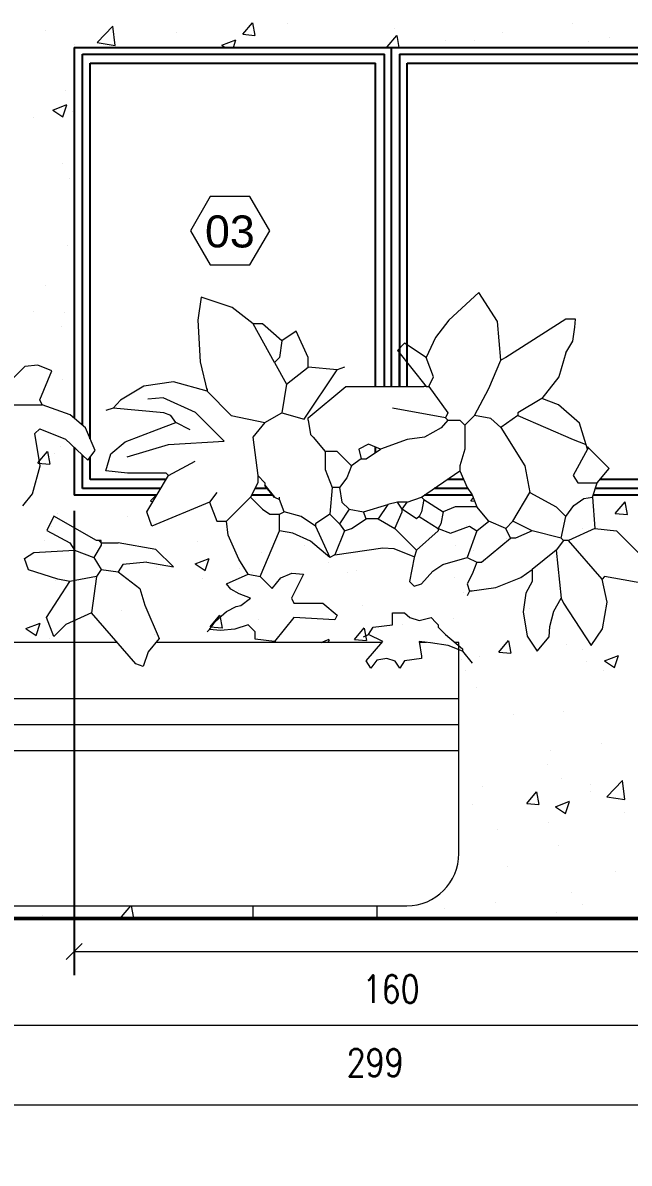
# Model space of a CAD drawing. Header units: inches. Extents: x -1721 to -596, y -6348 to -3031.
# Drawn here: x -799.01 to -797.479, y -3128.603 to -3125.723 of the extents above; entities that cross this region are included whole.
import ezdxf

# ---------------------------------------------------------------- set-up
doc = ezdxf.new("R2010")
doc.units = ezdxf.units.IN
doc.header["$MEASUREMENT"] = 0
for name, color, linetype, lineweight in [('$0$A-ELEV-MBE1', 1, 'Continuous', 35), ('$0$A-ELEV-PATT', 8, 'Continuous', 18), ('$0$AA - pareti sezionate', 236, 'Continuous', 50), ('$0$AA - serramenti e porte', 4, 'Continuous', 25), ('$0$AA- arredo', 8, 'Continuous', 18), ('$0$PROIEZIONI', 145, 'Continuous', 13), ('$0$SIMBOLI FINESTRE', 3, 'Continuous', 13), ('$1$AA - linee quote', 3, 'Continuous', 13), ('$2$A-GLAZ-FULL', 4, 'Continuous', 25)]:
    doc.layers.add(name, color=color, linetype=linetype, lineweight=lineweight)
doc.layers.add('$0$VEGETAZIONE', color=94, linetype='Continuous')
doc.layers.add('$2$Layer1', color=7, linetype='Continuous')
doc.styles.add('$0$ARIAL', font='Arial.ttf')
doc.styles.add('$4$E-ROMANS', font='romans.shx', dxfattribs={"width": 0.8})
doc.dimstyles.new('$0$E-0100_TICK_12', dxfattribs={"dimscale": 0.001, "dimtxt": 70, "dimasz": 40, "dimexe": 60, "dimexo": 40, "dimgap": 60, "dimtad": 4, "dimdec": 0, "dimlfac": 100, "dimzin": 0, "dimdsep": 46, "dimtxsty": '$4$E-ROMANS', "dimblk": 'OBLIQUE', "dimblk1": 'OBLIQUE', "dimblk2": 'OBLIQUE', "dimcen": 60, "dimclrd": 256, "dimclre": 256, "dimclrt": 256, "dimadec": 0, "dimazin": 0, "dimtfac": 1, "dimtdec": 0, "dimtmove": 1, "dimatfit": 3, "dimldrblk": '$0$_Open90', "dimfxl": 1, "dimtfill": 1, "dimtolj": 1, "dimtzin": 0, "dimlwd": -1, "dimarcsym": 0})

# ---------------------------------------------------------------- blocks, each defined once
blk = doc.blocks.new('_Oblique')
at = {"color": 0, "linetype": 'ByBlock', "lineweight": -2}
blk.add_line((-0.5, -0.5), (0.5, 0.5), dxfattribs=at)
blk = doc.blocks.new('*D1087')
at = {"layer": '$1$AA - linee quote', "linetype": 'Continuous', "lineweight": -2, "transparency": 16777216}
for p, q in [((-798.88, -3126.9561), (-798.88, -3128.1285)), ((-797.2803, -3126.9561), (-797.2803, -3128.1285))]:
    blk.add_line(p, q, dxfattribs=at)
at = {"layer": '$1$AA - linee quote', "transparency": 16777216}
blk.add_line((-798.88, -3128.0685), (-797.2803, -3128.0685), dxfattribs=at)
at = {"layer": 'DEFPOINTS', "color": 0, "linetype": 'Continuous', "transparency": 16777216}
for p in [(-798.88, -3126.9161), (-797.2803, -3126.9161, 0), (-797.2803, -3128.0685)]:
    blk.add_point(p, dxfattribs=at)
at = {"layer": '$1$AA - linee quote', "linetype": 'Continuous', "transparency": 16777216, "xscale": 0.04, "yscale": 0.04, "zscale": 0.04, "rotation": 180}
blk.add_blockref('_Oblique', (-798.88, -3128.0685), dxfattribs=at)
at = {"layer": '$1$AA - linee quote', "linetype": 'Continuous', "transparency": 16777216, "xscale": 0.04, "yscale": 0.04, "zscale": 0.04}
blk.add_blockref('_Oblique', (-797.2803, -3128.0685), dxfattribs=at)
at = {"layer": '$1$AA - linee quote', "linetype": 'Continuous', "transparency": 16777216, "insert": (-798.0802, -3128.1635), "char_height": 0.07, "attachment_point": 5, "style": '$4$E-ROMANS', "bg_fill": 3, "box_fill_scale": 1.25, "bg_fill_color": 256, "bg_fill_true_color": 13158600, "bg_fill_transparency": 0}
blk.add_mtext('\\A1;160', dxfattribs=at)
blk = doc.blocks.new('$0$_Open90')
at = {"color": 0, "linetype": 'ByBlock', "lineweight": -2}
for p, q in [((-19.685, 19.685), (0, 0)), ((0, 0), (-39.37, 0)), ((0, 0), (-19.685, -19.685))]:
    blk.add_line(p, q, dxfattribs=at)
blk = doc.blocks.new('*D1089')
at = {"layer": '$1$AA - linee quote', "linetype": 'Continuous', "lineweight": -2, "transparency": 16777216}
for p, q in [((-799.6152, -3128.0254), (-799.6152, -3128.3145)), ((-796.6261, -3128.0254), (-796.6261, -3128.3145))]:
    blk.add_line(p, q, dxfattribs=at)
at = {"layer": '$1$AA - linee quote', "transparency": 16777216}
blk.add_line((-799.6152, -3128.2545), (-796.6261, -3128.2545), dxfattribs=at)
at = {"layer": 'DEFPOINTS', "color": 0, "linetype": 'Continuous', "transparency": 16777216}
for p in [(-799.6152, -3127.9854), (-796.6261, -3127.9854), (-796.6261, -3128.2545)]:
    blk.add_point(p, dxfattribs=at)
at = {"layer": '$1$AA - linee quote', "linetype": 'Continuous', "transparency": 16777216, "xscale": 0.04, "yscale": 0.04, "zscale": 0.04, "rotation": 180}
blk.add_blockref('_Oblique', (-799.6152, -3128.2545), dxfattribs=at)
at = {"layer": '$1$AA - linee quote', "linetype": 'Continuous', "transparency": 16777216, "xscale": 0.04, "yscale": 0.04, "zscale": 0.04}
blk.add_blockref('_Oblique', (-796.6261, -3128.2545), dxfattribs=at)
at = {"layer": '$1$AA - linee quote', "linetype": 'Continuous', "transparency": 16777216, "insert": (-798.1206, -3128.3495), "char_height": 0.07, "attachment_point": 5, "style": '$4$E-ROMANS', "bg_fill": 3, "box_fill_scale": 1.25, "bg_fill_color": 256, "bg_fill_true_color": 13158600, "bg_fill_transparency": 0}
blk.add_mtext('\\A1;299', dxfattribs=at)
blk = doc.blocks.new('*D1090')
at = {"layer": '$1$AA - linee quote', "linetype": 'Continuous', "lineweight": -2, "transparency": 16777216}
for p, q in [((-805.6961, -3128.0254), (-805.6961, -3128.5157)), ((-796.5552, -3128.0254), (-796.5552, -3128.5157))]:
    blk.add_line(p, q, dxfattribs=at)
at = {"layer": '$1$AA - linee quote', "transparency": 16777216}
blk.add_line((-805.6961, -3128.4557), (-796.5552, -3128.4557), dxfattribs=at)
at = {"layer": 'DEFPOINTS', "color": 0, "linetype": 'Continuous', "transparency": 16777216}
for p in [(-805.6961, -3127.9854), (-796.5552, -3127.9854), (-796.5552, -3128.4557)]:
    blk.add_point(p, dxfattribs=at)
at = {"layer": '$1$AA - linee quote', "linetype": 'Continuous', "transparency": 16777216, "xscale": 0.04, "yscale": 0.04, "zscale": 0.04, "rotation": 180}
blk.add_blockref('_Oblique', (-805.6961, -3128.4557), dxfattribs=at)
at = {"layer": '$1$AA - linee quote', "linetype": 'Continuous', "transparency": 16777216, "xscale": 0.04, "yscale": 0.04, "zscale": 0.04}
blk.add_blockref('_Oblique', (-796.5552, -3128.4557), dxfattribs=at)
at = {"layer": '$1$AA - linee quote', "linetype": 'Continuous', "transparency": 16777216, "insert": (-801.1256, -3128.5507), "char_height": 0.07, "attachment_point": 5, "style": '$4$E-ROMANS', "bg_fill": 3, "box_fill_scale": 1.25, "bg_fill_color": 256, "bg_fill_true_color": 13158600, "bg_fill_transparency": 0}
blk.add_mtext('\\A1;914', dxfattribs=at)

msp = doc.modelspace()

# ---------------------------------------------------------------- linework, layer by layer
at = {"layer": '$0$A-ELEV-MBE1'}
msp.add_line((-796.5552, -3127.9854), (-802.5561, -3127.9854), dxfattribs=at)
at = {"layer": '$0$A-ELEV-PATT', "linetype": 'Continuous'}
for p, q in [((-798.9519, -3125.7429), (-798.9519, -3125.7429)), ((-798.8219, -3125.7729), (-798.7823, -3125.7317)), ((-798.7767, -3125.7801), (-798.7823, -3125.7318)), ((-798.4544, -3125.7522), (-798.4299, -3125.723)), ((-798.4236, -3125.7551), (-798.4295, -3125.7232)), ((-798.3418, -3125.7254), (-798.3418, -3125.7254)), ((-798.0706, -3125.7369), (-798.0706, -3125.7369)), ((-797.6216, -3125.725), (-797.6216, -3125.725)), ((-798.8218, -3125.7731), (-798.7766, -3125.7801)), ((-798.6219, -3125.7465), (-798.6219, -3125.7465)), ((-798.5073, -3125.7797), (-798.4717, -3125.766)), ((-798.478, -3125.7854), (-798.4716, -3125.7662)), ((-798.4543, -3125.7523), (-798.424, -3125.7549)), ((-798.09, -3125.7841), (-798.0656, -3125.7549)), ((-798.0595, -3125.7854), (-798.0651, -3125.7551)), ((-797.9424, -3125.7673), (-797.9424, -3125.7673)), ((-797.8691, -3125.7681), (-797.8691, -3125.7681)), ((-797.7994, -3125.7484), (-797.7994, -3125.7484)), ((-797.5829, -3125.7712), (-797.5829, -3125.7712)), ((-797.5282, -3125.7598), (-797.5282, -3125.7598)), ((-798.8785, -3125.779), (-798.8785, -3125.779)), ((-798.5072, -3125.7798), (-798.4989, -3125.7854)), ((-798.09, -3125.7842), (-798.0755, -3125.7854)), ((-798.9024, -3125.8937), (-798.9024, -3125.8937)), ((-798.9341, -3125.9435), (-798.8986, -3125.9299)), ((-798.934, -3125.9437), (-798.9088, -3125.9607)), ((-798.9087, -3125.9607), (-798.8984, -3125.93)), ((-798.9831, -3125.9621), (-798.9831, -3125.9621)), ((-798.8846, -3125.9482), (-798.8846, -3125.9482)), ((-798.9088, -3126.0773), (-798.9088, -3126.0773)), ((-798.8908, -3126.1173), (-798.8908, -3126.1173)), ((-798.897, -3126.2864), (-798.897, -3126.2864)), ((-798.9534, -3126.3862), (-798.9534, -3126.3862)), ((-798.9837, -3126.4527), (-798.9837, -3126.4527)), ((-798.9032, -3126.4555), (-798.9032, -3126.4555)), ((-798.9119, -3126.4914), (-798.9119, -3126.4914)), ((-798.9717, -3126.8348), (-798.9472, -3126.8056)), ((-798.9409, -3126.8376), (-798.9467, -3126.8058)), ((-798.9155, -3126.7937), (-798.9155, -3126.7937)), ((-798.9716, -3126.8349), (-798.9413, -3126.8375)), ((-798.9302, -3126.8111), (-798.9302, -3126.8111)), ((-798.6872, -3126.9308), (-798.6729, -3126.916)), ((-797.8786, -3126.9304), (-797.8727, -3126.9234)), ((-798.6871, -3126.931), (-798.6809, -3126.9319)), ((-797.8785, -3126.9305), (-797.8695, -3126.9313)), ((-797.5142, -3126.9623), (-797.4897, -3126.9331)), ((-797.4834, -3126.9652), (-797.4893, -3126.9333)), ((-797.5142, -3126.9624), (-797.4838, -3126.965)), ((-798.5695, -3127.0321), (-798.5695, -3127.0321)), ((-798.5749, -3127.0894), (-798.5393, -3127.0757)), ((-798.5748, -3127.0895), (-798.5495, -3127.1065)), ((-798.5495, -3127.1065), (-798.5392, -3127.0758)), ((-798.5571, -3127.1276), (-798.5571, -3127.1276)), ((-799.0017, -3127.2532), (-798.9662, -3127.2395)), ((-798.9763, -3127.2704), (-798.966, -3127.2397)), ((-799.0016, -3127.2533), (-798.9763, -3127.2704)), ((-798.1725, -3127.2807), (-798.148, -3127.2515)), ((-798.1417, -3127.2835), (-798.1475, -3127.2517)), ((-798.2569, -3127.2882), (-798.2361, -3127.2802)), ((-798.2386, -3127.2882), (-798.2359, -3127.2804)), ((-798.1724, -3127.2807), (-798.142, -3127.2834)), ((-797.8081, -3127.3126), (-797.7836, -3127.2834)), ((-797.7773, -3127.3154), (-797.7832, -3127.2836)), ((-797.808, -3127.3126), (-797.7777, -3127.3153)), ((-797.5416, -3127.3346), (-797.506, -3127.3209)), ((-797.5162, -3127.3517), (-797.5059, -3127.321)), ((-797.5858, -3127.3362), (-797.5858, -3127.3362)), ((-797.5415, -3127.3347), (-797.5162, -3127.3517)), ((-797.5435, -3127.3597), (-797.5435, -3127.3597)), ((-797.8644, -3127.4019), (-797.8644, -3127.4019)), ((-797.7713, -3127.4693), (-797.7713, -3127.4693)), ((-797.6447, -3127.4623), (-797.6447, -3127.4623)), ((-797.55, -3127.5433), (-797.55, -3127.5433)), ((-797.6772, -3127.56), (-797.6772, -3127.56)), ((-797.6848, -3127.5957), (-797.6848, -3127.5957)), ((-797.6509, -3127.6314), (-797.6509, -3127.6314)), ((-797.5355, -3127.6779), (-797.4959, -3127.6367)), ((-797.4903, -3127.685), (-797.4959, -3127.6368)), ((-797.8488, -3127.6525), (-797.8488, -3127.6525)), ((-797.7376, -3127.6947), (-797.7131, -3127.6655)), ((-797.7068, -3127.6975), (-797.7127, -3127.6657)), ((-797.5777, -3127.664), (-797.5777, -3127.664)), ((-797.5773, -3127.6471), (-797.5773, -3127.6471)), ((-797.8736, -3127.6979), (-797.8736, -3127.6979)), ((-797.7375, -3127.6947), (-797.7072, -3127.6974)), ((-797.6652, -3127.7029), (-797.6296, -3127.6893)), ((-797.6651, -3127.7031), (-797.6398, -3127.7201)), ((-797.6398, -3127.7201), (-797.6295, -3127.6894)), ((-797.5354, -3127.6781), (-797.4902, -3127.6851)), ((-797.4913, -3127.7183), (-797.4913, -3127.7183)), ((-797.8108, -3127.7604), (-797.8108, -3127.7604)), ((-797.6837, -3127.7436), (-797.6837, -3127.7436)), ((-797.657, -3127.8005), (-797.657, -3127.8005)), ((-797.7858, -3127.854), (-797.7858, -3127.854)), ((-797.5147, -3127.8654), (-797.5147, -3127.8654)), ((-797.6249, -3127.9187), (-797.6249, -3127.9187)), ((-798.7602, -3127.9812), (-798.7368, -3127.9532)), ((-798.7294, -3127.984), (-798.7351, -3127.9532)), ((-797.9445, -3127.9607), (-797.9445, -3127.9607)), ((-797.8173, -3127.944), (-797.8173, -3127.944)), ((-797.5983, -3127.9502), (-797.5983, -3127.9502)), ((-798.9588, -3127.9775), (-798.9588, -3127.9775)), ((-798.7602, -3127.9812), (-798.7298, -3127.9839)), ((-798.3727, -3127.9854), (-798.3714, -3127.9838)), ((-798.3707, -3127.9854), (-798.3709, -3127.984)), ((-797.6632, -3127.9696), (-797.6632, -3127.9696))]:
    msp.add_line(p, q, dxfattribs=at)
at = {"layer": '$0$AA - pareti sezionate'}
msp.add_line((-796.0552, -3127.9854), (-806.0631, -3127.9854), dxfattribs=at)
at = {"layer": '$0$AA - serramenti e porte'}
for p, q in [((-798.8803, -3125.7854), (-798.0803, -3125.7853, 0)), ((-798.8803, -3125.7854), (-798.8803, -3126.7219)), ((-798.8589, -3126.7396), (-798.8589, -3125.8021)), ((-798.8589, -3125.8021), (-798.097, -3125.8021, 0)), ((-798.097, -3126.6417, 0), (-798.097, -3125.8021, 0)), ((-798.0803, -3125.7853, 0), (-797.2803, -3125.7852, 0)), ((-798.0803, -3125.7853, 0), (-798.0803, -3126.6417, 0)), ((-798.0589, -3125.802, 0), (-797.297, -3125.802, 0)), ((-798.0589, -3125.802, 0), (-798.0589, -3126.6417, 0)), ((-798.8397, -3126.7736), (-798.8397, -3125.8251)), ((-798.8397, -3125.8251), (-798.1199, -3125.8251, 0)), ((-798.1199, -3126.6417, 0), (-798.1199, -3125.8251, 0)), ((-798.0397, -3126.6417, 0), (-798.0397, -3125.825, 0)), ((-798.0397, -3125.825, 0), (-797.3199, -3125.825, 0)), ((-798.8803, -3126.7949), (-798.8803, -3126.9161)), ((-798.8589, -3126.8994), (-798.8589, -3126.8149)), ((-798.8397, -3126.8764), (-798.8397, -3126.8196)), ((-798.6476, -3126.8764, 0), (-798.8397, -3126.8764)), ((-798.3986, -3126.8909), (-798.3743, -3126.9213)), ((-797.897, -3126.8763, 0), (-797.9381, -3126.8763, 0)), ((-797.3199, -3126.8763, 0), (-797.5528, -3126.8763, 0)), ((-798.6714, -3126.9161, 0), (-798.88, -3126.9161)), ((-798.6614, -3126.8994, 0), (-798.8589, -3126.8994)), ((-798.3785, -3126.9161, 0), (-798.4325, -3126.9161, 0)), ((-797.8757, -3126.916, 0), (-797.9958, -3126.916, 0)), ((-797.8866, -3126.8993, 0), (-797.9715, -3126.8993, 0)), ((-797.2803, -3126.916, 0), (-797.5703, -3126.916, 0)), ((-797.297, -3126.8993, 0), (-797.5647, -3126.8993, 0))]:
    msp.add_line(p, q, dxfattribs=at)
at = {"layer": '$0$AA - serramenti e porte', "linetype": 'Continuous'}
msp.add_line((-798.9093, -3126.6246), (-798.9093, -3126.6246), dxfattribs=at)
at = {"layer": '$0$AA- arredo'}
for p, q in [((-797.8588, -3126.4041), (-797.9342, -3126.4743)), ((-797.8114, -3126.4772), (-797.8588, -3126.4041)), ((-798.5594, -3126.4158), (-798.5677, -3126.4743)), ((-798.4812, -3126.4421), (-798.5594, -3126.4158)), ((-798.4282, -3126.4831), (-798.4812, -3126.4421)), ((-798.5677, -3126.4743), (-798.5622, -3126.5796)), ((-798.4047, -3126.4837), (-798.429, -3126.4837)), ((-798.3743, -3126.5809), (-798.4282, -3126.4831)), ((-798.3561, -3126.5262), (-798.4047, -3126.4837)), ((-797.9342, -3126.4743), (-797.9677, -3126.5182)), ((-797.803, -3126.5749), (-797.8114, -3126.4772)), ((-797.6389, -3126.4716), (-797.7909, -3126.5688)), ((-797.6146, -3126.4716), (-797.6389, -3126.4716)), ((-797.6216, -3126.5269), (-797.616, -3126.4918)), ((-797.616, -3126.4918), (-797.6146, -3126.4716)), ((-798.3196, -3126.5019), (-798.3561, -3126.5262)), ((-798.2892, -3126.5688), (-798.3196, -3126.5019)), ((-797.9677, -3126.5182), (-797.9914, -3126.5688)), ((-798.3561, -3126.5262), (-798.3622, -3126.5688)), ((-798.0461, -3126.5323), (-798.0644, -3126.5506)), ((-798.0644, -3126.5506), (-797.9914, -3126.6417)), ((-797.9914, -3126.5688), (-798.0461, -3126.5323)), ((-797.6389, -3126.5566), (-797.6216, -3126.5269)), ((-798.5622, -3126.5796), (-798.5445, -3126.6539)), ((-798.3622, -3126.5688), (-798.3743, -3126.5809)), ((-798.2892, -3126.5931), (-798.2892, -3126.5688)), ((-797.9732, -3126.6174), (-797.9914, -3126.5688)), ((-797.8337, -3126.6468), (-797.803, -3126.5749)), ((-797.7909, -3126.5688), (-797.803, -3126.5749)), ((-797.6389, -3126.5566), (-797.6572, -3126.6174)), ((-799.0049, -3126.5908), (-799.034, -3126.6207)), ((-798.9714, -3126.5878), (-799.0049, -3126.5908)), ((-798.9367, -3126.6025), (-798.9714, -3126.5878)), ((-798.9671, -3126.6754), (-798.9367, -3126.6025)), ((-798.3743, -3126.5809), (-798.3439, -3126.6356)), ((-798.3439, -3126.6356), (-798.2892, -3126.5931)), ((-798.2995, -3126.724), (-798.2163, -3126.5992)), ((-798.2163, -3126.5992), (-798.2892, -3126.5931)), ((-798.1981, -3126.5931), (-798.2163, -3126.5992)), ((-798.6296, -3126.6296), (-798.7045, -3126.641)), ((-798.5445, -3126.6539), (-798.6296, -3126.6296)), ((-798.3439, -3126.6356), (-798.3561, -3126.7086)), ((-797.9853, -3126.6417), (-797.9732, -3126.6174)), ((-797.6572, -3126.6174), (-797.6997, -3126.6721)), ((-798.7045, -3126.641), (-798.7631, -3126.676)), ((-798.5445, -3126.6478), (-798.5445, -3126.6539)), ((-798.5445, -3126.6539), (-798.4837, -3126.7147)), ((-798.2892, -3126.7207), (-798.1944, -3126.6417)), ((-798.1944, -3126.6417), (-797.9975, -3126.6417)), ((-797.9914, -3126.6417), (-797.9975, -3126.6417)), ((-797.9914, -3126.6417), (-797.9853, -3126.6417)), ((-797.9853, -3126.6417), (-797.9367, -3126.7086)), ((-797.8699, -3126.7147), (-797.8337, -3126.6468)), ((-799.0583, -3126.6876), (-798.961, -3126.6876)), ((-798.961, -3126.6876), (-798.9671, -3126.6754)), ((-798.8905, -3126.7136), (-798.961, -3126.6876)), ((-798.7631, -3126.676), (-798.7815, -3126.6964)), ((-798.6558, -3126.6699), (-798.6941, -3126.6738)), ((-798.5742, -3126.7075), (-798.6558, -3126.6699)), ((-797.6997, -3126.6721), (-797.7605, -3126.7086)), ((-797.6579, -3126.6877), (-797.6997, -3126.6721)), ((-797.6049, -3126.7345), (-797.6579, -3126.6877)), ((-798.8514, -3126.7457), (-798.8905, -3126.7136)), ((-798.7815, -3126.6964), (-798.7998, -3126.7025)), ((-798.6539, -3126.7086), (-798.7815, -3126.6964)), ((-798.6357, -3126.7147), (-798.6539, -3126.7086)), ((-798.6235, -3126.7329), (-798.6357, -3126.7147)), ((-798.5013, -3126.78), (-798.5742, -3126.7075)), ((-798.4837, -3126.7147), (-798.3986, -3126.7329)), ((-798.3986, -3126.7329), (-798.3561, -3126.7086)), ((-798.3561, -3126.7086), (-798.2995, -3126.724)), ((-798.2892, -3126.7268), (-798.2892, -3126.7207)), ((-797.9428, -3126.7207), (-798.0765, -3126.6964)), ((-797.9367, -3126.7086), (-797.9428, -3126.7207)), ((-797.9428, -3126.7207), (-797.9367, -3126.7268)), ((-797.8942, -3126.739), (-797.8699, -3126.7147)), ((-797.8281, -3126.7228), (-797.8699, -3126.7147)), ((-797.803, -3126.745), (-797.8281, -3126.7228)), ((-797.7605, -3126.7147), (-797.803, -3126.745)), ((-797.7605, -3126.7086), (-797.7605, -3126.7147)), ((-797.7605, -3126.7147), (-797.6207, -3126.7754)), ((-798.9793, -3126.7605), (-798.9671, -3126.7484)), ((-798.9671, -3126.7484), (-798.9016, -3126.775)), ((-798.8273, -3126.8031), (-798.8514, -3126.7457)), ((-798.7511, -3126.7815), (-798.6721, -3126.7511)), ((-798.6721, -3126.7511), (-798.6235, -3126.7329)), ((-798.587, -3126.7511), (-798.6235, -3126.7329)), ((-798.3986, -3126.7329), (-798.429, -3126.7694)), ((-798.2892, -3126.7268), (-798.2832, -3126.7633)), ((-797.9537, -3126.7462), (-797.9956, -3126.7696)), ((-797.9367, -3126.7268), (-797.9537, -3126.7462)), ((-797.9367, -3126.7268), (-797.9063, -3126.7268)), ((-797.9063, -3126.7268), (-797.8942, -3126.739)), ((-797.8942, -3126.739), (-797.8942, -3126.7997)), ((-797.803, -3126.745), (-797.7422, -3126.8423)), ((-797.5842, -3126.7997), (-797.6049, -3126.7345)), ((-798.9658, -3126.8422), (-798.9793, -3126.7605)), ((-798.9016, -3126.775), (-798.8455, -3126.8274)), ((-798.7876, -3126.8119), (-798.7511, -3126.7815)), ((-798.6422, -3126.7878), (-798.5013, -3126.78)), ((-798.429, -3126.7694), (-798.4169, -3126.8666)), ((-798.2832, -3126.7633), (-798.2771, -3126.7694)), ((-798.2771, -3126.7694), (-798.2467, -3126.8058)), ((-798.04, -3126.7754), (-798.1069, -3126.7997)), ((-797.9956, -3126.7696), (-798.04, -3126.7754)), ((-797.6207, -3126.7754), (-797.5903, -3126.7876)), ((-798.8455, -3126.8274), (-798.8273, -3126.8031)), ((-798.7461, -3126.8189), (-798.6422, -3126.7878)), ((-798.2467, -3126.8058), (-798.2468, -3126.8515)), ((-798.2163, -3126.8058), (-798.2467, -3126.8058)), ((-798.1798, -3126.8423), (-798.2163, -3126.8058)), ((-798.1373, -3126.7876), (-798.1616, -3126.7997)), ((-798.1616, -3126.7997), (-798.1555, -3126.8241)), ((-798.1434, -3126.8241), (-798.1069, -3126.7997)), ((-798.1069, -3126.7997), (-798.1373, -3126.7876)), ((-797.8942, -3126.7997), (-797.9063, -3126.8423)), ((-797.5842, -3126.7997), (-797.6207, -3126.8666)), ((-797.5295, -3126.8484), (-797.5842, -3126.7937)), ((-798.7998, -3126.8544), (-798.7876, -3126.8119)), ((-798.6417, -3126.8666), (-798.5749, -3126.8301)), ((-798.1555, -3126.8241), (-798.1798, -3126.8423)), ((-798.1555, -3126.8241), (-798.1434, -3126.8241)), ((-798.9853, -3126.9125), (-798.9658, -3126.8422)), ((-798.7451, -3126.8605), (-798.7998, -3126.8544)), ((-798.6478, -3126.8605), (-798.7451, -3126.8605)), ((-798.6964, -3126.9578), (-798.6417, -3126.8666)), ((-798.6417, -3126.8666), (-798.6478, -3126.8605)), ((-798.4169, -3126.8666), (-798.3986, -3126.8848)), ((-798.4169, -3126.8666), (-798.4169, -3126.8848)), ((-798.2468, -3126.8515), (-798.2285, -3126.897)), ((-798.1798, -3126.8423), (-798.192, -3126.8727)), ((-798.0036, -3126.9213), (-797.9063, -3126.8544)), ((-797.9063, -3126.8423), (-797.9063, -3126.8544)), ((-797.9063, -3126.8544), (-797.8881, -3126.897)), ((-797.7422, -3126.8423), (-797.7301, -3126.9091)), ((-797.6207, -3126.8666), (-797.6085, -3126.8848)), ((-797.5599, -3126.8848), (-797.5295, -3126.8484)), ((-798.4169, -3126.8848), (-798.4351, -3126.9213)), ((-798.3986, -3126.8848), (-798.3986, -3126.8909)), ((-798.2285, -3126.897), (-798.2345, -3126.9638)), ((-798.2102, -3126.897), (-798.2285, -3126.897)), ((-798.192, -3126.8727), (-798.2102, -3126.897)), ((-798.2102, -3126.897), (-798.2041, -3126.9335)), ((-797.8881, -3126.897), (-797.8759, -3126.9152)), ((-797.6085, -3126.8848), (-797.5599, -3126.8848)), ((-797.5721, -3126.9213), (-797.5599, -3126.8848)), ((-799.0096, -3126.9428), (-798.9853, -3126.9125)), ((-798.5202, -3126.9091), (-798.5384, -3126.9335)), ((-798.4959, -3126.9821), (-798.4351, -3126.9213)), ((-798.4351, -3126.9213), (-798.4047, -3126.9517)), ((-798.3743, -3126.9213), (-798.3622, -3126.9274)), ((-798.3622, -3126.9274), (-798.3622, -3126.9213)), ((-798.04, -3126.9335), (-798.0036, -3126.9213)), ((-798.0036, -3126.9213), (-797.9975, -3126.9274)), ((-797.8759, -3126.9152), (-797.8638, -3126.9456)), ((-797.7726, -3126.9821), (-797.7301, -3126.9091)), ((-797.7301, -3126.9091), (-797.6632, -3126.9456)), ((-797.6188, -3126.9421), (-797.5937, -3126.9246)), ((-797.5937, -3126.9246), (-797.5721, -3126.9213)), ((-797.5721, -3126.9213), (-797.566, -3127.0003)), ((-798.5384, -3126.9335), (-798.6843, -3126.9942)), ((-798.5384, -3126.9335), (-798.5202, -3126.9821)), ((-798.4047, -3126.9517), (-798.3865, -3126.9638)), ((-798.35, -3126.9578), (-798.3622, -3126.9274)), ((-798.1859, -3126.9517), (-798.2102, -3126.9882)), ((-798.2041, -3126.9335), (-798.1859, -3126.9517)), ((-798.1859, -3126.9517), (-798.1494, -3126.9578)), ((-798.1494, -3126.9578), (-798.0887, -3126.9395)), ((-798.0887, -3126.9395), (-798.113, -3126.976)), ((-798.0644, -3126.9335), (-798.0887, -3126.9395)), ((-798.0522, -3126.9517), (-798.0644, -3126.9335)), ((-798.04, -3126.9335), (-798.0644, -3126.9335)), ((-798.0522, -3126.9517), (-798.04, -3126.9335)), ((-798.0522, -3126.9578), (-798.0522, -3126.9517)), ((-798.0157, -3126.976), (-798.0522, -3126.9517)), ((-797.9975, -3126.9274), (-798.0036, -3126.9578)), ((-797.9975, -3126.9274), (-797.9489, -3126.9578)), ((-797.9185, -3126.9456), (-797.9489, -3126.9578)), ((-797.8638, -3126.9456), (-797.9185, -3126.9456)), ((-797.8334, -3126.9821), (-797.8638, -3126.9456)), ((-797.6632, -3126.9456), (-797.6389, -3126.9699)), ((-797.6389, -3126.9699), (-797.6188, -3126.9421)), ((-798.9311, -3126.9691), (-798.9491, -3127.005)), ((-798.8241, -3127.0307), (-798.9311, -3126.9691)), ((-798.6843, -3126.9942), (-798.6964, -3126.9578)), ((-798.5202, -3126.9821), (-798.4959, -3126.9821)), ((-798.4913, -3127.017), (-798.4959, -3126.9821)), ((-798.3865, -3126.9638), (-798.3622, -3126.9638)), ((-798.3622, -3126.9638), (-798.35, -3126.9578)), ((-798.3622, -3127.0064), (-798.3622, -3126.9638)), ((-798.3075, -3126.9699), (-798.35, -3126.9578)), ((-798.271, -3126.9942), (-798.3075, -3126.9699)), ((-798.2345, -3126.9638), (-798.271, -3126.9882)), ((-798.2102, -3126.9882), (-798.2345, -3126.9638)), ((-798.1798, -3127.0003), (-798.1434, -3126.976)), ((-798.1434, -3126.976), (-798.1494, -3126.9578)), ((-798.113, -3126.976), (-798.1434, -3126.976)), ((-798.113, -3126.976), (-798.0704, -3127.0003)), ((-798.0704, -3127.0003), (-798.0522, -3126.9578)), ((-798.0097, -3126.9699), (-798.0157, -3126.976)), ((-798.0036, -3126.9578), (-798.0097, -3126.9699)), ((-798.0097, -3126.9699), (-797.961, -3127.0003)), ((-797.9489, -3126.9578), (-797.955, -3126.9882)), ((-797.8638, -3127.0064), (-797.8334, -3126.9821)), ((-797.7909, -3127.0003), (-797.8334, -3126.9821)), ((-797.7726, -3126.9821), (-797.7909, -3127.0003)), ((-797.724, -3127.0064), (-797.7726, -3126.9821)), ((-797.6511, -3127.0246), (-797.6389, -3126.9699)), ((-798.9491, -3127.005), (-798.8909, -3127.0368)), ((-798.4108, -3127.1219), (-798.3622, -3127.0064)), ((-798.3283, -3127.0123), (-798.3622, -3127.0064)), ((-798.2836, -3127.0322), (-798.3283, -3127.0123)), ((-798.271, -3126.9882), (-798.271, -3126.9942)), ((-798.271, -3126.9942), (-798.2345, -3127.0732)), ((-798.1981, -3127.0064), (-798.2224, -3127.0672)), ((-798.2102, -3126.9882), (-798.1981, -3127.0064)), ((-798.1981, -3127.0064), (-798.1798, -3127.0003)), ((-798.0704, -3127.0003), (-798.0157, -3127.055)), ((-797.961, -3127.0064), (-798.0157, -3127.055)), ((-797.955, -3126.9882), (-797.961, -3127.0003)), ((-797.961, -3127.0003), (-797.9306, -3127.0125)), ((-797.961, -3127.0003), (-797.961, -3127.0064)), ((-797.9306, -3127.0125), (-797.882, -3126.9942)), ((-797.8638, -3127.0064), (-797.8881, -3127.0732)), ((-797.882, -3126.9942), (-797.8638, -3127.0064)), ((-797.7787, -3127.0246), (-797.7909, -3127.0003)), ((-797.724, -3127.0064), (-797.7665, -3127.0246)), ((-797.6511, -3127.0246), (-797.724, -3127.0064)), ((-797.566, -3127.0003), (-797.6328, -3127.0307)), ((-797.566, -3127.0003), (-797.5113, -3127.0064)), ((-797.5113, -3127.0064), (-797.3646, -3127.1531)), ((-798.8909, -3127.0368), (-798.8788, -3127.055)), ((-798.818, -3127.0307), (-798.8241, -3127.0307)), ((-798.8119, -3127.0307), (-798.818, -3127.0307)), ((-798.818, -3127.0307), (-798.8119, -3127.0368)), ((-798.8119, -3127.0368), (-798.8119, -3127.0307)), ((-798.8119, -3127.0368), (-798.7694, -3127.0368)), ((-798.8119, -3127.0368), (-798.8119, -3127.0428)), ((-798.6738, -3127.0532), (-798.7694, -3127.0368)), ((-798.4645, -3127.0778), (-798.4913, -3127.017)), ((-798.2345, -3127.0732), (-798.2836, -3127.0322)), ((-797.8516, -3127.0854), (-797.7787, -3127.0246)), ((-797.7665, -3127.0246), (-797.7787, -3127.0246)), ((-797.645, -3127.0307), (-797.6632, -3127.055)), ((-797.645, -3127.0307), (-797.6511, -3127.0246)), ((-797.6328, -3127.0307), (-797.645, -3127.0307)), ((-797.5478, -3127.1279), (-797.6328, -3127.0307)), ((-799.0056, -3127.0758), (-798.9821, -3127.0611)), ((-798.9821, -3127.0611), (-798.8788, -3127.055)), ((-798.8788, -3127.055), (-798.8301, -3127.0732)), ((-798.8119, -3127.0428), (-798.8301, -3127.0732)), ((-798.6291, -3127.0971), (-798.6738, -3127.0532)), ((-798.2224, -3127.0672), (-798.2345, -3127.0732)), ((-798.2224, -3127.0672), (-798.1008, -3127.0489)), ((-798.1008, -3127.0489), (-798.0733, -3127.0512)), ((-798.0733, -3127.0512), (-798.0213, -3127.0719)), ((-798.0157, -3127.055), (-798.0218, -3127.0732)), ((-797.6632, -3127.055), (-797.724, -3127.1036)), ((-797.6632, -3127.055), (-797.6511, -3127.1766)), ((-798.9955, -3127.1049), (-799.0056, -3127.0758)), ((-798.8301, -3127.0732), (-798.8119, -3127.1036)), ((-798.7572, -3127.0915), (-798.7694, -3127.1097)), ((-798.6964, -3127.0854), (-798.7572, -3127.0915)), ((-798.6964, -3127.0854), (-798.6291, -3127.0971)), ((-798.4412, -3127.1158), (-798.4645, -3127.0778)), ((-798.0218, -3127.0732), (-798.034, -3127.134)), ((-797.9746, -3127.1078), (-797.9497, -3127.0915)), ((-797.9497, -3127.0915), (-797.8881, -3127.0732)), ((-797.8881, -3127.0732), (-797.8638, -3127.0854)), ((-797.8638, -3127.0854), (-797.8759, -3127.1158)), ((-797.8638, -3127.0854), (-797.8516, -3127.0854)), ((-798.9213, -3127.1279), (-798.9955, -3127.1049)), ((-798.8241, -3127.1219), (-798.8909, -3127.134)), ((-798.8241, -3127.1219), (-798.8362, -3127.213)), ((-798.8119, -3127.1036), (-798.8241, -3127.1219)), ((-798.8119, -3127.1036), (-798.7694, -3127.1097)), ((-798.7694, -3127.1097), (-798.7147, -3127.1522)), ((-798.4959, -3127.1401), (-798.4412, -3127.1158)), ((-798.4412, -3127.1158), (-798.4108, -3127.1219)), ((-798.4108, -3127.1219), (-798.3804, -3127.1522)), ((-798.3804, -3127.1522), (-798.3584, -3127.1246)), ((-798.3584, -3127.1246), (-798.3305, -3127.1129)), ((-798.3014, -3127.1158), (-798.3318, -3127.1766)), ((-798.3305, -3127.1129), (-798.3014, -3127.1158)), ((-798.0036, -3127.1401), (-797.9746, -3127.1078)), ((-797.8759, -3127.1158), (-797.8881, -3127.1401)), ((-797.8158, -3127.1491), (-797.7524, -3127.1241)), ((-797.7524, -3127.1241), (-797.724, -3127.1036)), ((-797.724, -3127.1036), (-797.724, -3127.1097)), ((-797.724, -3127.1097), (-797.724, -3127.134)), ((-797.5417, -3127.1219), (-797.5478, -3127.1279)), ((-797.3646, -3127.1531), (-797.5417, -3127.1219)), ((-798.9497, -3127.2248), (-798.8909, -3127.134)), ((-798.8909, -3127.134), (-798.9213, -3127.1279)), ((-798.7147, -3127.1522), (-798.7017, -3127.1936)), ((-798.4846, -3127.1538), (-798.4959, -3127.1401)), ((-798.4634, -3127.1655), (-798.4846, -3127.1538)), ((-798.034, -3127.134), (-798.0218, -3127.1462)), ((-798.0218, -3127.1462), (-798.0036, -3127.1401)), ((-797.8881, -3127.1401), (-797.882, -3127.1583)), ((-797.882, -3127.1583), (-797.8158, -3127.1491)), ((-797.724, -3127.134), (-797.74, -3127.1633)), ((-797.5344, -3127.1861), (-797.5478, -3127.1279)), ((-798.4351, -3127.1766), (-798.4634, -3127.1655)), ((-798.4594, -3127.1948), (-798.4351, -3127.1766)), ((-798.3318, -3127.1766), (-798.3257, -3127.1887)), ((-797.882, -3127.1583), (-797.8881, -3127.1705)), ((-797.8759, -3127.1583), (-797.882, -3127.1583)), ((-797.74, -3127.1633), (-797.7472, -3127.2111)), ((-797.6694, -3127.209), (-797.6511, -3127.1766)), ((-797.6511, -3127.1766), (-797.645, -3127.1887)), ((-798.8362, -3127.213), (-798.9011, -3127.243)), ((-798.724, -3127.3424), (-798.8362, -3127.213)), ((-798.7017, -3127.1936), (-798.6652, -3127.2783)), ((-798.5236, -3127.2345), (-798.4957, -3127.2099)), ((-798.4957, -3127.2099), (-798.4712, -3127.1971)), ((-798.4712, -3127.1971), (-798.4594, -3127.1948)), ((-798.3257, -3127.1887), (-798.2528, -3127.1887)), ((-798.2528, -3127.1887), (-798.2163, -3127.2191)), ((-798.0765, -3127.2434), (-798.0765, -3127.213)), ((-798.0765, -3127.213), (-798.0461, -3127.213)), ((-798.0461, -3127.213), (-798.0328, -3127.2253)), ((-797.7472, -3127.2111), (-797.7369, -3127.272)), ((-797.6798, -3127.2481), (-797.6694, -3127.209)), ((-797.645, -3127.1887), (-797.5756, -3127.296)), ((-797.5469, -3127.2536), (-797.5344, -3127.1861)), ((-798.9314, -3127.2734), (-798.9497, -3127.2248)), ((-798.5384, -3127.2556), (-798.5236, -3127.2345)), ((-798.3257, -3127.2252), (-798.3743, -3127.286)), ((-798.2224, -3127.2313), (-798.3257, -3127.2252)), ((-798.2163, -3127.2191), (-798.2224, -3127.2313)), ((-798.0328, -3127.2253), (-798.0089, -3127.2329)), ((-798.0089, -3127.2329), (-797.9793, -3127.2252)), ((-797.9793, -3127.2252), (-797.9671, -3127.2373)), ((-797.9671, -3127.2373), (-797.961, -3127.2434)), ((-798.9011, -3127.243), (-798.9314, -3127.2734)), ((-798.5445, -3127.2616), (-798.5384, -3127.2556)), ((-798.5103, -3127.2579), (-798.5384, -3127.2556)), ((-798.4745, -3127.2544), (-798.5103, -3127.2579)), ((-798.4412, -3127.2434), (-798.4745, -3127.2544)), ((-798.4229, -3127.2616), (-798.4412, -3127.2434)), ((-798.4229, -3127.2799), (-798.4229, -3127.2616)), ((-798.1494, -3127.2738), (-798.1373, -3127.2677)), ((-798.1373, -3127.2677), (-798.1251, -3127.2495)), ((-798.1008, -3127.286), (-798.1373, -3127.2677)), ((-798.1251, -3127.2495), (-798.0765, -3127.2434)), ((-797.961, -3127.2434), (-797.961, -3127.2495)), ((-797.961, -3127.2495), (-797.9428, -3127.2677)), ((-797.9428, -3127.2677), (-797.9003, -3127.3042)), ((-797.6815, -3127.2738), (-797.6798, -3127.2481)), ((-797.5756, -3127.296), (-797.5469, -3127.2536)), ((-798.6652, -3127.2783), (-798.6936, -3127.312)), ((-798.3743, -3127.286), (-798.4229, -3127.2799)), ((-798.1434, -3127.3346), (-798.1008, -3127.286)), ((-797.9809, -3127.2894), (-798.0097, -3127.286)), ((-798.0097, -3127.286), (-798.0036, -3127.3224)), ((-797.9362, -3127.296), (-797.9809, -3127.2894)), ((-797.9003, -3127.3103), (-797.9362, -3127.296)), ((-797.7369, -3127.272), (-797.7118, -3127.3103)), ((-797.7118, -3127.3103), (-797.6815, -3127.2738)), ((-798.6936, -3127.312), (-798.7057, -3127.3485)), ((-798.0909, -3127.3286), (-798.1158, -3127.333)), ((-798.0701, -3127.3351), (-798.0909, -3127.3286)), ((-798.0036, -3127.3285), (-798.0461, -3127.3346)), ((-798.0036, -3127.3224), (-798.0036, -3127.3285)), ((-797.9003, -3127.3042), (-797.9003, -3127.3103)), ((-797.9003, -3127.3103), (-797.8759, -3127.3407)), ((-798.7057, -3127.3485), (-798.724, -3127.3424)), ((-798.1312, -3127.3528), (-798.1434, -3127.3346)), ((-798.1158, -3127.333), (-798.1312, -3127.3528)), ((-798.0583, -3127.3528), (-798.0701, -3127.3351)), ((-798.0461, -3127.3346), (-798.0583, -3127.3528)), ((-799.88, -3127.4297), (-797.909, -3127.4297)), ((-800.1346, -3127.4952), (-797.909, -3127.4952)), ((-800.1346, -3127.5608), (-797.909, -3127.5608))]:
    msp.add_line(p, q, dxfattribs=at)
at = {"layer": '$0$AA- arredo', "linetype": 'Continuous'}
for p, q in [((-798.4234, -3126.9272), (-798.4234, -3126.9272)), ((-798.3624, -3126.9277), (-798.3624, -3126.9277)), ((-798.9217, -3126.9628), (-798.9217, -3126.9628)), ((-798.7442, -3126.9694), (-798.7442, -3126.9694)), ((-797.6262, -3126.9549), (-797.6262, -3126.9549)), ((-798.9366, -3126.9948), (-798.9366, -3126.9948)), ((-797.89, -3126.993), (-797.89, -3126.993)), ((-797.5971, -3127.0012), (-797.5971, -3127.0012)), ((-797.5758, -3127.0038), (-797.5758, -3127.0038)), ((-798.9549, -3127.0294), (-798.9549, -3127.0294)), ((-798.8407, -3127.0206), (-798.8407, -3127.0206)), ((-797.7895, -3127.0265), (-797.7895, -3127.0265)), ((-798.4074, -3127.0613), (-798.4074, -3127.0613)), ((-798.2983, -3127.0436), (-798.2983, -3127.0436)), ((-797.9167, -3127.0433), (-797.9167, -3127.0433)), ((-797.8721, -3127.0547), (-797.8721, -3127.0547)), ((-799.0048, -3127.0774), (-799.0048, -3127.0774)), ((-798.7336, -3127.0889), (-798.7336, -3127.0889)), ((-798.2375, -3127.0855), (-798.2375, -3127.0855)), ((-798.6713, -3127.0994), (-798.6713, -3127.0994)), ((-798.4624, -3127.1003), (-798.4624, -3127.1003)), ((-798.4299, -3127.1108), (-798.4299, -3127.1108)), ((-798.1912, -3127.1118), (-798.1912, -3127.1118)), ((-798.1683, -3127.1055), (-798.1683, -3127.1055)), ((-797.92, -3127.1233), (-797.92, -3127.1233)), ((-798.9279, -3127.1319), (-798.9279, -3127.1319)), ((-798.4646, -3127.1564), (-798.4646, -3127.1564)), ((-797.8962, -3127.1621), (-797.8962, -3127.1621)), ((-798.7609, -3127.2072), (-798.7609, -3127.2072)), ((-798.1528, -3127.1947), (-798.1528, -3127.1947)), ((-797.7307, -3127.2015), (-797.7307, -3127.2015)), ((-798.5368, -3127.2488), (-798.5123, -3127.2196)), ((-798.506, -3127.2516), (-798.5119, -3127.2198)), ((-798.4136, -3127.2304), (-798.4136, -3127.2304)), ((-797.9231, -3127.2269), (-797.9231, -3127.2269)), ((-798.6775, -3127.2685), (-798.6775, -3127.2685)), ((-798.5368, -3127.2489), (-798.5064, -3127.2515)), ((-798.0503, -3127.2436), (-798.0503, -3127.2436)), ((-798.9418, -3127.2789), (-798.9418, -3127.2789)), ((-798.3711, -3127.2859), (-798.3711, -3127.2859)), ((-797.6385, -3127.2932), (-797.6385, -3127.2932)), ((-797.857, -3127.3247), (-797.857, -3127.3247)), ((-797.5968, -3127.3069), (-797.5968, -3127.3069)), ((-797.9024, -3127.3312), (-797.9024, -3127.3312)), ((-797.8931, -3127.3578), (-797.8931, -3127.3578)), ((-797.9085, -3127.5004), (-797.9085, -3127.5004))]:
    msp.add_line(p, q, dxfattribs=at)
at = {"layer": '$0$AA- arredo', "ltscale": 0.05}
for p, q in [((-798.771, -3127.2882), (-799.1143, -3127.2882)), ((-798.1028, -3127.2882), (-798.6735, -3127.2882)), ((-797.9908, -3127.2882), (-798.0093, -3127.2882)), ((-797.909, -3127.2882), (-797.9189, -3127.2882)), ((-797.909, -3127.8215), (-797.909, -3127.2882)), ((-800.0029, -3127.9532), (-798.0407, -3127.9532)), ((-798.4283, -3127.9854), (-798.4283, -3127.9532)), ((-798.4283, -3127.9532), (-798.116, -3127.9532)), ((-798.116, -3127.9532), (-798.116, -3127.9854))]:
    msp.add_line(p, q, dxfattribs=at)
at = {"layer": '$0$AA- arredo'}
msp.add_arc((-798.1944, -3126.6417), 0.00000076, 90.353, 130.156, dxfattribs=at)
at = {"layer": '$0$AA- arredo', "ltscale": 0.05}
msp.add_arc((-798.0407, -3127.8215), 0.1317, 270, 360, dxfattribs=at)
at = {"layer": '$0$PROIEZIONI', "ltscale": 0.05}
msp.add_line((-798.116, -3127.9854), (-798.4283, -3127.9854), dxfattribs=at)
at = {"layer": '$0$SIMBOLI FINESTRE'}
for p, q in [((-798.5364, -3126.1616), (-798.5864, -3126.2482)), ((-798.4364, -3126.1616), (-798.5364, -3126.1616)), ((-798.3864, -3126.2482), (-798.4364, -3126.1616)), ((-798.5864, -3126.2482), (-798.5364, -3126.3348)), ((-798.4364, -3126.3348), (-798.3864, -3126.2482)), ((-798.5364, -3126.3348), (-798.4364, -3126.3348))]:
    msp.add_line(p, q, dxfattribs=at)
at = {"layer": '$0$VEGETAZIONE'}
msp.add_line((-797.5842, -3126.7937), (-797.5842, -3126.7997), dxfattribs=at)
at = {"layer": '$2$A-GLAZ-FULL', "color": 0}
for p, q in [((-798.1199, -3126.8084, 0), (-798.1199, -3126.7945, 0)), ((-798.3919, -3126.8994, 0), (-798.4241, -3126.8994, 0))]:
    msp.add_line(p, q, dxfattribs=at)
at = {"layer": '$2$Layer1', "color": 7}
msp.add_line((-798.0589, -3126.6417, 0), (-798.0589, -3126.5574, 0), dxfattribs=at)

# ---------------------------------------------------------------- texts
at = {"layer": '$0$SIMBOLI FINESTRE', "style": '$0$ARIAL'}
msp.add_text('03', height=0.08074, rotation=359.8326, dxfattribs=at).set_placement((-798.5499, -3126.2903))

# ---------------------------------------------------------------- next in the draw order: dimensions: what is measured, and where the dimension line sits
at = {"layer": '$1$AA - linee quote', "color": 7, "linetype": 'Continuous', "true_color": 0xffffff}
dim = msp.add_linear_dim(base=(-797.2803, -3128.0685), p1=(-798.88, -3126.9161), p2=(-797.2803, -3126.9161, 0), dimstyle='$0$E-0100_TICK_12', dxfattribs=at)
dim.commit()
dim.dimension.update_dxf_attribs({"geometry": '*D1087', "text_midpoint": (-798.0802, -3128.1635)})

# ---------------------------------------------------------------- next in the draw order: dimensions: what is measured, and where the dimension line sits
dim = msp.add_linear_dim(base=(-796.6261, -3128.2545), p1=(-799.6152, -3127.9854), p2=(-796.6261, -3127.9854), dimstyle='$0$E-0100_TICK_12', dxfattribs=at)
dim.commit()
dim.dimension.update_dxf_attribs({"geometry": '*D1089', "text_midpoint": (-798.1206, -3128.3495)})

# ---------------------------------------------------------------- next in the draw order: dimensions: what is measured, and where the dimension line sits
dim = msp.add_linear_dim(base=(-796.5552, -3128.4557), p1=(-805.6961, -3127.9854), p2=(-796.5552, -3127.9854), dimstyle='$0$E-0100_TICK_12', dxfattribs=at)
dim.commit()
dim.dimension.update_dxf_attribs({"geometry": '*D1090', "text_midpoint": (-801.1256, -3128.5507)})

doc.saveas('drawing.dxf')
